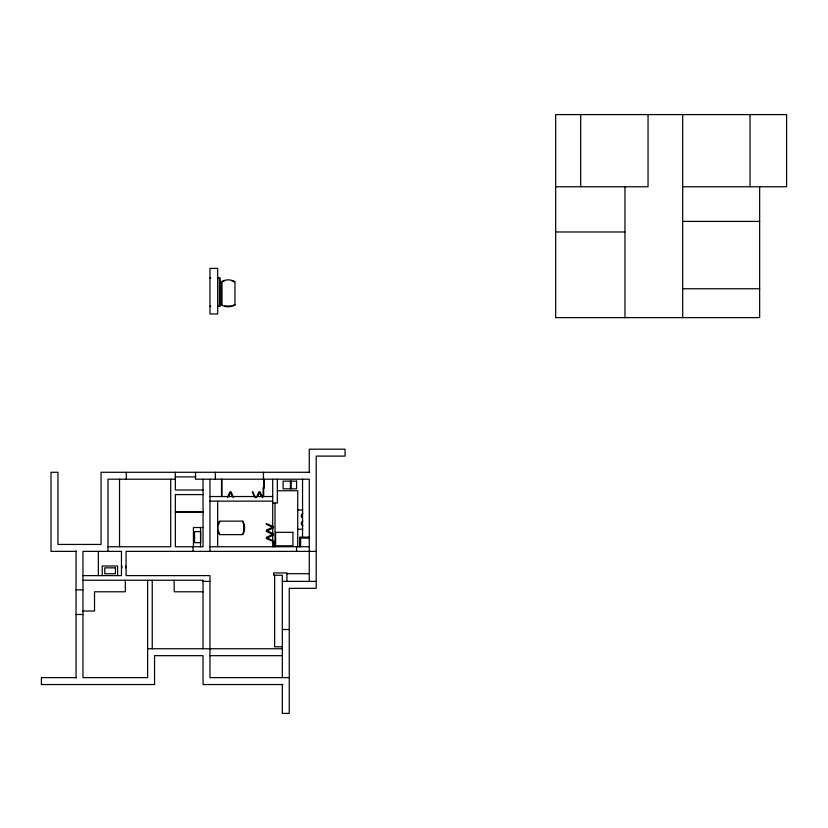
<?xml version="1.0" encoding="UTF-8"?>
<svg xmlns="http://www.w3.org/2000/svg" width="828" height="828" viewBox="0 0 828 828"><rect width="100%" height="100%" fill="white"/><g stroke="black" fill="none" stroke-linecap="round" stroke-linejoin="round"><path stroke-width="1.24" d="M243.784 531.265L243.784 524.497M218.509 524.497L219.731 521.536M242.552 534.236L243.37 532.259M227.421 497.659L229.967 491.77L232.533 496.707M228.456 496.707L231.022 491.77L233.568 497.659M256.421 497.659L258.967 491.77L261.534 496.707M257.467 496.707L260.033 491.77L262.579 497.659M224.854 280.682L221.883 281.913L221.883 304.735M232.616 305.553L234.593 304.735M231.623 305.956L224.854 305.956M555.671 186.755L648.045 186.755L648.045 114.595M682.686 186.755L786.6 186.755L786.6 114.595L555.671 114.595L555.671 317.621L759.659 317.621L759.659 186.755M682.686 221.397L759.659 221.397M555.671 231.985L624.954 231.985M209.97 278.001L210.747 278.001M217.288 278.001L220.176 278.001L220.176 306.288L217.671 306.288M682.686 288.755L759.659 288.755M209.97 306.288L210.747 306.288M309.755 472.281L101.057 472.281L101.057 544.441L57.95 544.441L57.95 472.281L51.025 472.281L51.025 551.376L76.041 551.376M175.163 476.897L195.76 476.897M175.339 479.205L107.982 479.205L107.982 551.376M263.666 487.609L263.087 487.609L263.087 496.531M263.666 488.127L264.246 488.127L264.246 479.205M203.046 489.99L175.339 489.99L175.339 472.281M277.328 490.756L297.728 490.756L297.728 546.749M203.046 494.606L175.339 494.606L175.339 546.749L203.046 546.749L203.046 479.205M209.97 496.531L272.712 496.531M209.97 501.147L272.712 501.147M272.712 503.072L277.328 503.072L277.328 479.205M297.728 509.996L302.862 509.996M175.339 511.921L203.046 511.921M175.339 512.118L203.046 512.118M203.046 527.508L193.421 527.508L193.421 546.749M297.728 529.237L302.862 529.237M309.268 537.134L299.653 537.134L299.653 546.749M309.268 538.096L300.616 538.096L300.616 546.749M272.712 541.553L273.861 541.553L273.861 546.749M107.982 546.749L170.713 546.749L170.713 479.205M209.97 546.749L309.268 546.749M316.203 551.376L126.073 551.376L126.073 575.615L209.97 575.615L209.97 677.615L289.262 677.615M286.954 573.69L309.268 573.69M82.966 575.615L121.457 575.615L121.457 551.376L82.966 551.376L82.966 677.615L147.622 677.615L147.622 580.242M82.966 580.242L203.046 580.242L203.046 648.748M203.046 581.391L209.97 581.391M282.327 581.391L316.203 581.391M76.041 589.857L82.966 589.857M203.046 591.782L174.18 591.782L174.18 580.242M82.966 611.023L94.516 611.023L94.516 591.782L125.307 591.782L125.307 580.242M76.041 614.49L82.966 614.49M282.327 629.497L289.262 629.497M282.327 646.823L274.637 646.823L274.637 575.232M147.622 648.748L282.327 648.748M209.97 655.672L282.327 655.672M76.041 677.615L41.4 677.615L41.4 684.539L154.557 684.539L154.557 655.672L203.046 655.672L203.046 684.539L282.824 684.539M231.623 280.682L234.593 281.913M255.407 497.659L252.861 491.77L252.323 491.998L254.362 496.707M242.552 521.536L243.37 523.513M218.509 531.265L219.731 534.236M750.033 114.595L750.033 186.755M682.686 114.595L682.686 317.621M624.954 186.755L624.954 317.621M580.697 114.595L580.697 186.755M309.268 472.281L309.268 449.19L345.069 449.19L345.069 456.114L316.203 456.114L316.203 588.325L289.262 588.325L289.262 713.405L282.327 713.405L282.327 684.539M309.268 581.391L309.268 479.205L195.522 479.205L195.522 472.281M302.541 479.205L302.541 537.134M296.569 546.749L296.569 551.376M291.187 481.13L291.187 488.83M290.411 481.13L290.411 488.83M286.954 581.391L286.954 572.924L273.675 572.924L273.675 575.232L282.327 575.232L282.327 677.615M275.02 503.072L275.02 546.749M272.712 479.205L272.712 546.749M263.666 479.205L263.666 496.531M263.449 472.281L263.449 479.205M221.904 479.205L221.904 496.531M221.521 479.205L221.521 496.531M219.399 278.001L219.399 306.288M217.671 501.147L217.671 546.749M215.352 472.281L215.352 479.205M209.97 479.205L209.97 551.376M200.542 527.508L200.542 546.749M193.038 546.749L193.038 551.376M152.248 580.242L152.248 648.748M126.26 472.281L126.26 479.205M125.68 566.114L125.68 567.832M121.933 566.155L121.933 567.873M119.532 479.205L119.532 546.749M117.607 575.615L117.607 566L102.206 566L102.206 575.615M98.366 551.376L98.366 575.615M76.041 550.868L76.041 678.111M302.375 517.79A2.308 2.308 0 0 1 302.872 513.546M302.903 525.697A2.308 2.308 0 0 1 302.893 521.247M266.45 523.627L266.223 524.155L273.519 527.736L266.223 531.328L273.519 534.919L266.223 538.5L273.281 541.553L273.519 541.026L266.223 537.444L273.519 533.853L266.223 530.272L273.519 526.68L266.45 523.627M217.671 268.375L209.97 268.375L209.97 313.978L217.671 313.978L217.671 268.375M296.569 481.13L283.104 481.13L283.104 488.83L296.569 488.83L296.569 481.13M242.811 521.143L219.472 521.143A13.476 13.476 0 0 0 219.472 534.619L242.811 534.619A13.476 13.476 0 0 0 242.811 521.143M200.635 531.607L194.57 531.607L194.57 542.671L200.635 542.671L200.635 531.607M292.915 532.321L275.6 532.321L275.6 545.787L292.915 545.787L292.915 532.321M115.434 567.853L104.773 567.853L104.773 573.752L115.434 573.752L115.434 567.853M234.976 304.983L234.976 281.655A13.476 13.476 0 0 0 221.5 281.655L221.5 304.983A13.476 13.476 0 0 0 234.976 304.983"/></g></svg>
